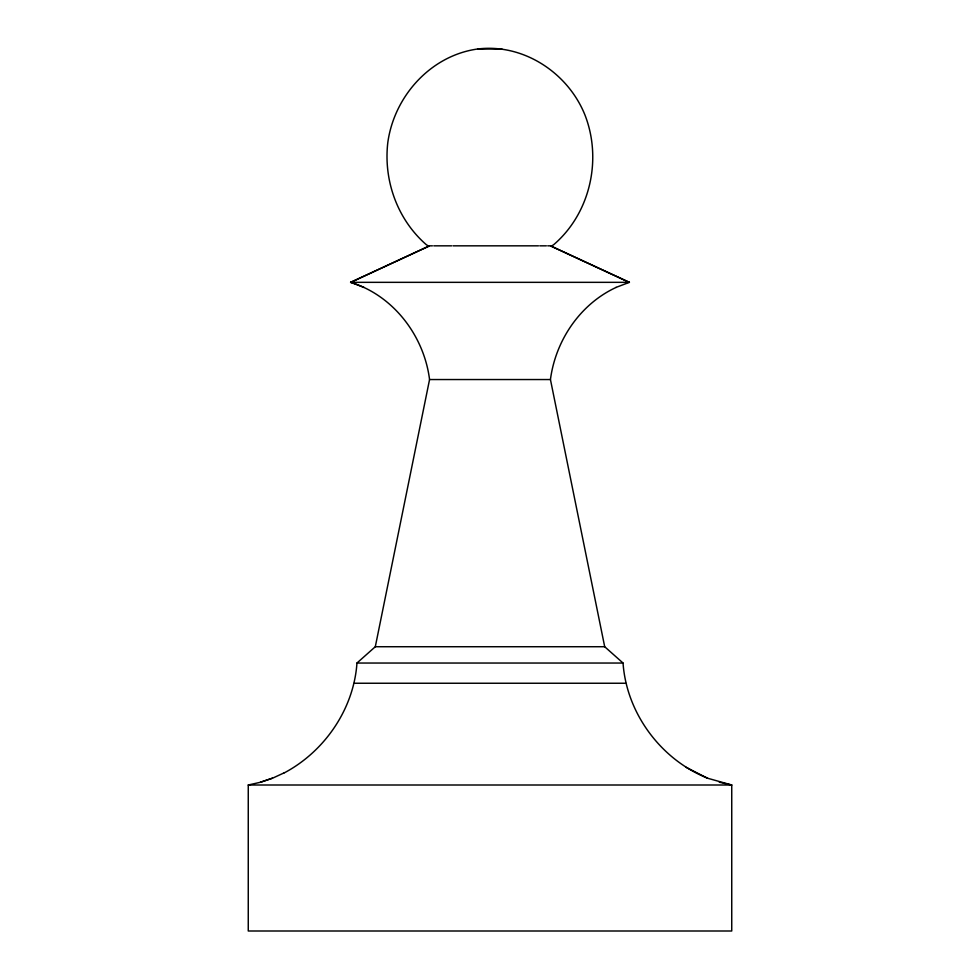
<?xml version="1.0" encoding="UTF-8"?>
<svg xmlns="http://www.w3.org/2000/svg" width="980" height="980" viewBox="0 0 980 980"><rect width="100%" height="100%" fill="white"/><g stroke="black" fill="none" stroke-linecap="round" stroke-linejoin="round"><path stroke-width="1.47" d="M284.127 772.951C324.613 751.55 353.829 708.981 356.953 663.043L375.303 646.727L429.559 379.542C424.046 335.834 393.335 295.36 350.607 282.338L428.174 246.47M707.597 778.169C660.937 759.635 626.514 713.195 623.047 663.043L604.697 646.727L550.442 379.542C555.538 340.562 580.087 304.094 616.101 287.422M551.164 246.286L553.737 244.657C590.254 213.309 602.296 159.507 584.95 114.979C567.996 72.79 523.467 43.377 477.64 49C430.6 55.529 394.119 96.334 387.798 142.627C383.401 180.467 397.378 219.496 426.263 244.657L428.836 246.286M283.918 772.951L272.624 778.169L260.717 782.199L248.259 785.005L248.259 931L731.742 931L731.742 785.005L707.376 778.169L686.098 767.303M615.979 287.422L629.393 282.338L550.442 245.833L547.734 245.833M260.484 782.199L272.403 778.169M501.932 49L478.069 49M432.413 245.833L429.62 245.833L350.754 282.338L364.021 287.422M433.797 245.833L451.682 245.833M453.091 245.833L538.473 245.833M539.796 245.833L546.375 245.833M350.607 282.338L629.393 282.338M429.559 379.542L550.442 379.542M375.303 646.727L604.697 646.727M356.953 663.043L623.047 663.043M354.221 683.244L625.779 683.244M248.259 785.005L731.742 785.005M719.283 782.199L731.497 785.005M551.765 246.47L629.246 282.338"/></g></svg>
